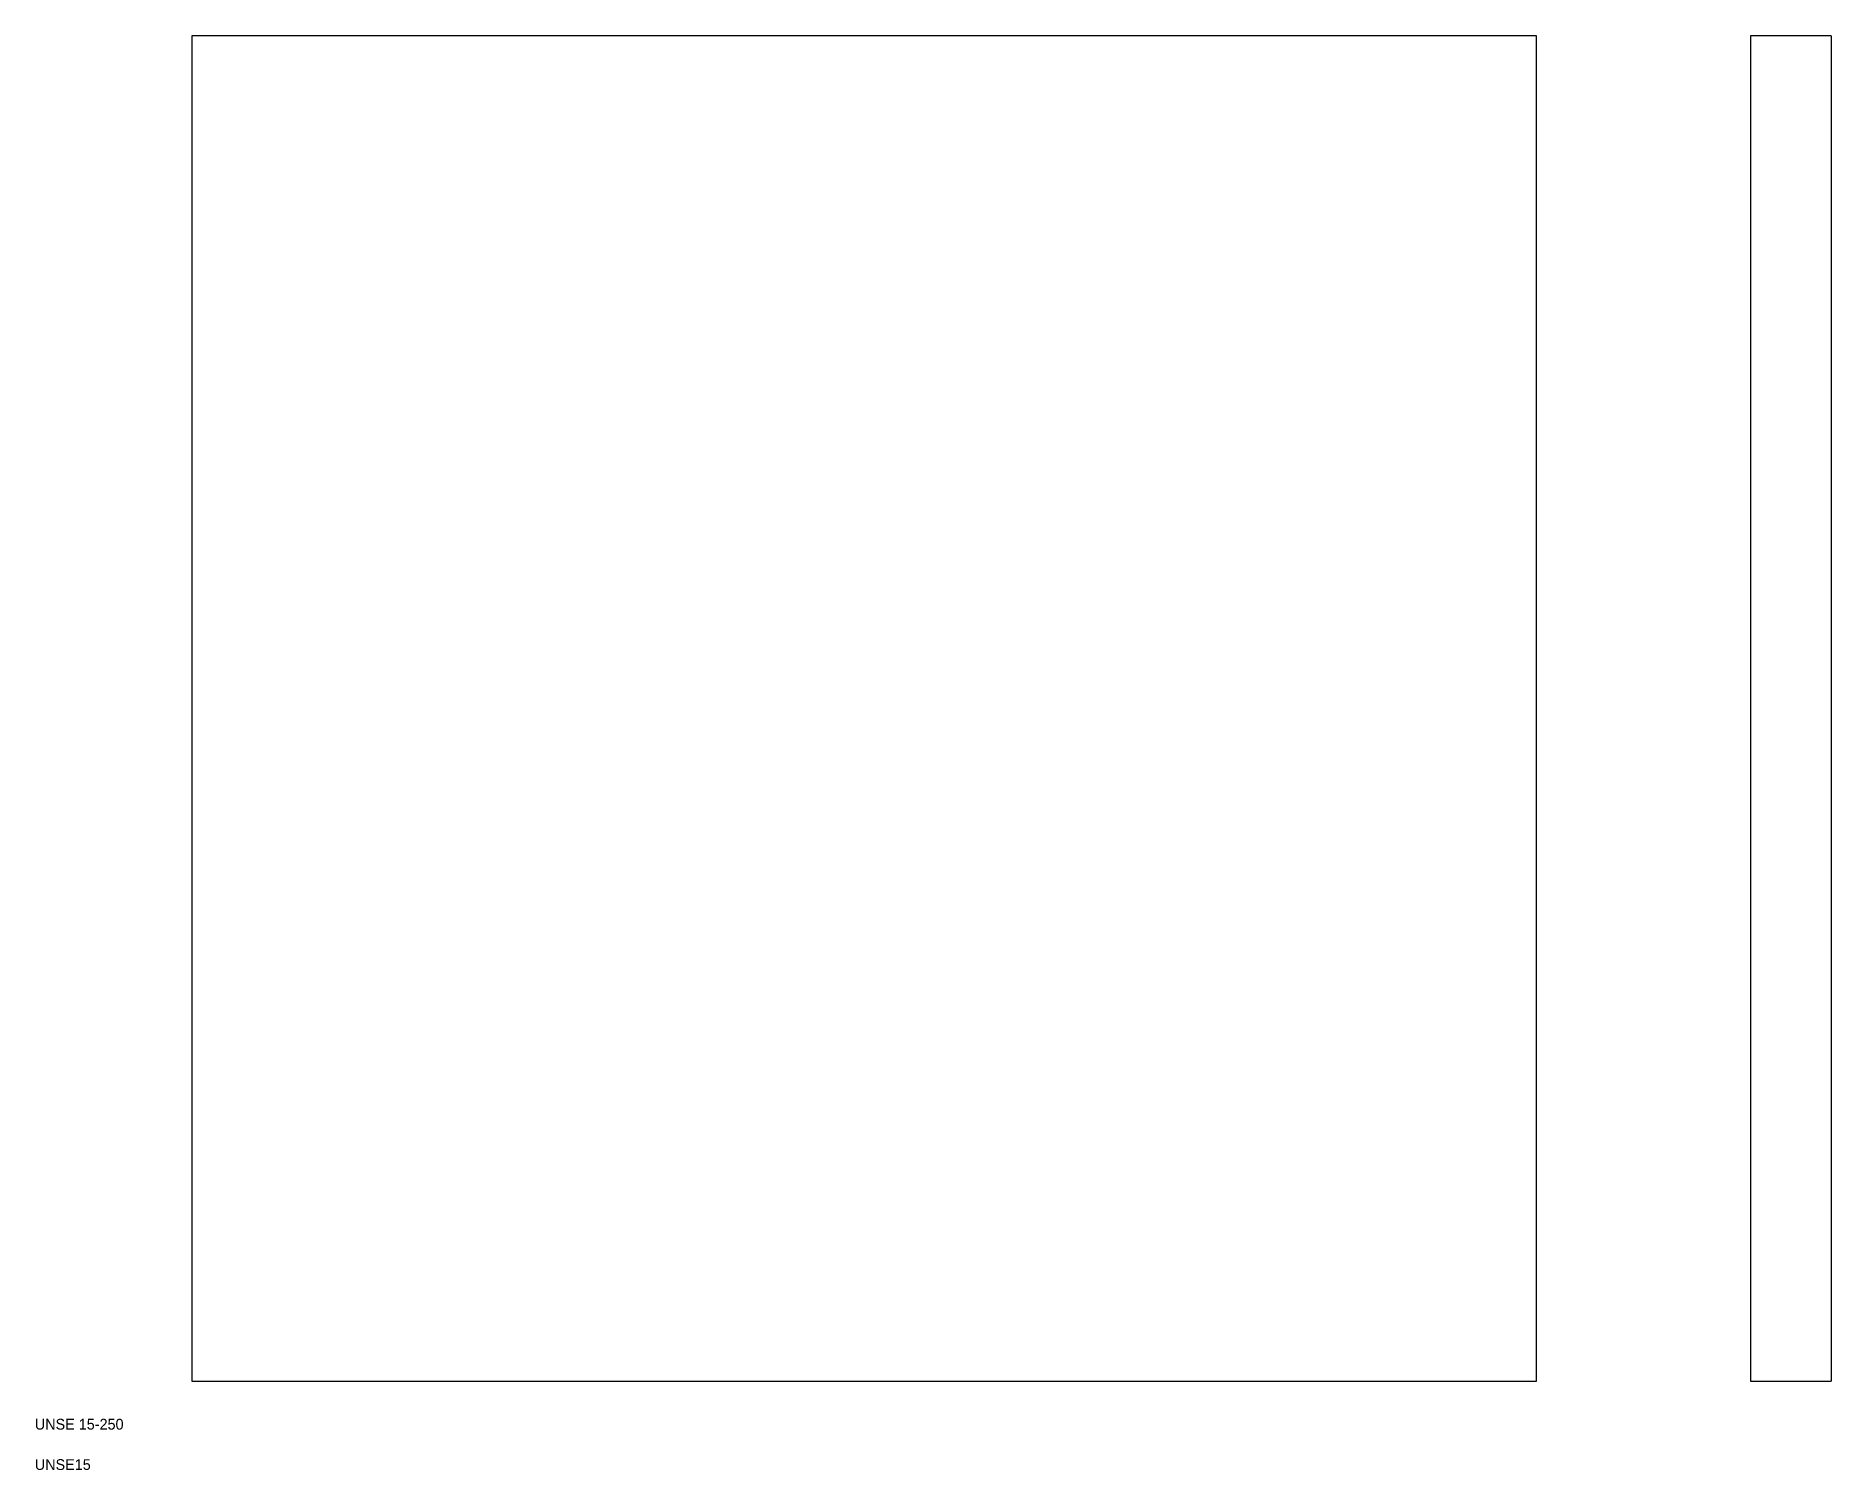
# Model space of a CAD drawing. Extents: x 5 to 339, y 5 to 272.
import ezdxf

# ---------------------------------------------------------------- set-up
doc = ezdxf.new("R2010")
doc.units = 0
doc.layers.get('0').update_dxf_attribs({"linetype": 'CONTINUOUS'})

msp = doc.modelspace()

# ---------------------------------------------------------------- linework, layer by layer
at = {"color": 7, "linetype": 'CONTINUOUS'}
for p, q in [((34.17, 271.52), (34.17, 21.52)), ((284.17, 271.52), (34.17, 271.52)), ((284.17, 21.52), (284.17, 271.52)), ((323.91, 271.52), (323.91, 21.52)), ((338.91, 271.52), (323.91, 271.52)), ((338.91, 271.52), (338.91, 21.52)), ((34.17, 21.52), (284.17, 21.52)), ((323.91, 21.52), (338.91, 21.52))]:
    msp.add_line(p, q, dxfattribs=at)

# ---------------------------------------------------------------- texts
for s, p in [('UNSE 15-250', (5, 12.5)), ('UNSE15', (5, 5))]:
    msp.add_text(s, height=2, dxfattribs=at).set_placement(p)

doc.saveas('drawing.dxf')
